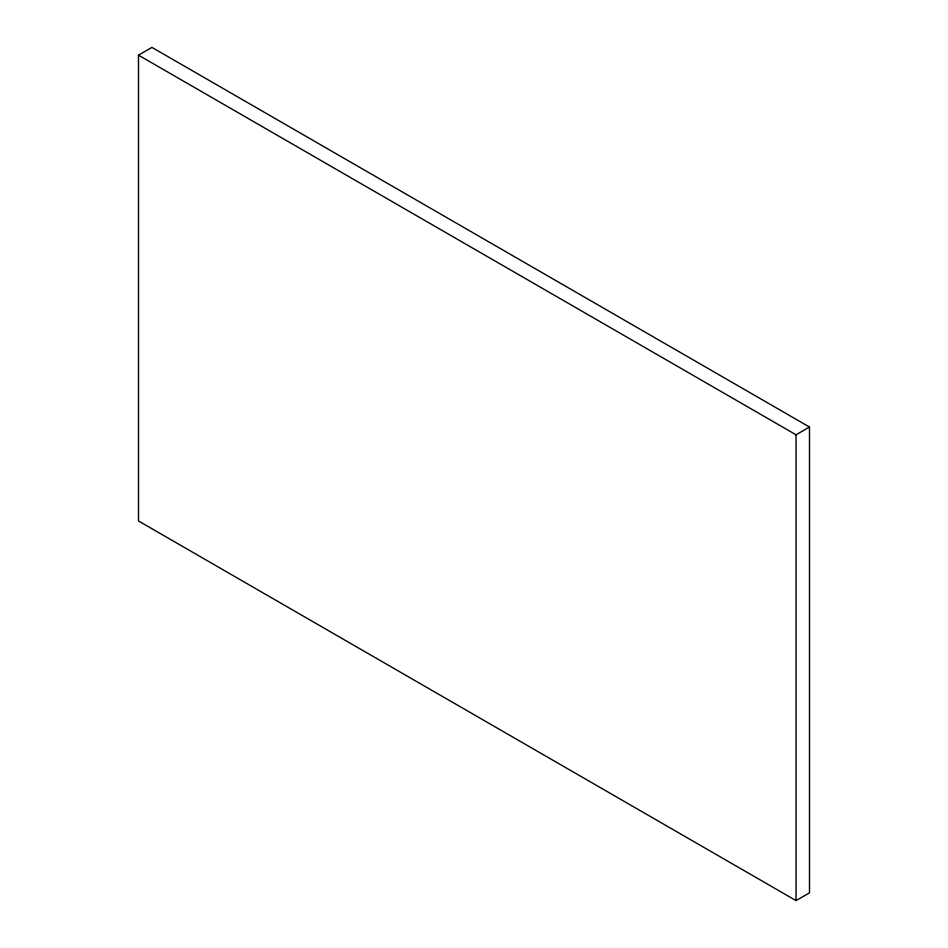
<?xml version="1.0" encoding="UTF-8"?>
<svg xmlns="http://www.w3.org/2000/svg" width="948" height="948" viewBox="0 0 948 948"><rect width="100%" height="100%" fill="white"/><g stroke="black" fill="none" stroke-linecap="round" stroke-linejoin="round"><path stroke-width="1.42" d="M138.503 55.162L151.953 47.4L809.497 427.027L809.497 892.838L796.047 900.6L138.503 520.973L138.503 55.162L796.047 434.788L809.497 427.027M796.047 434.788L796.047 900.6"/></g></svg>
